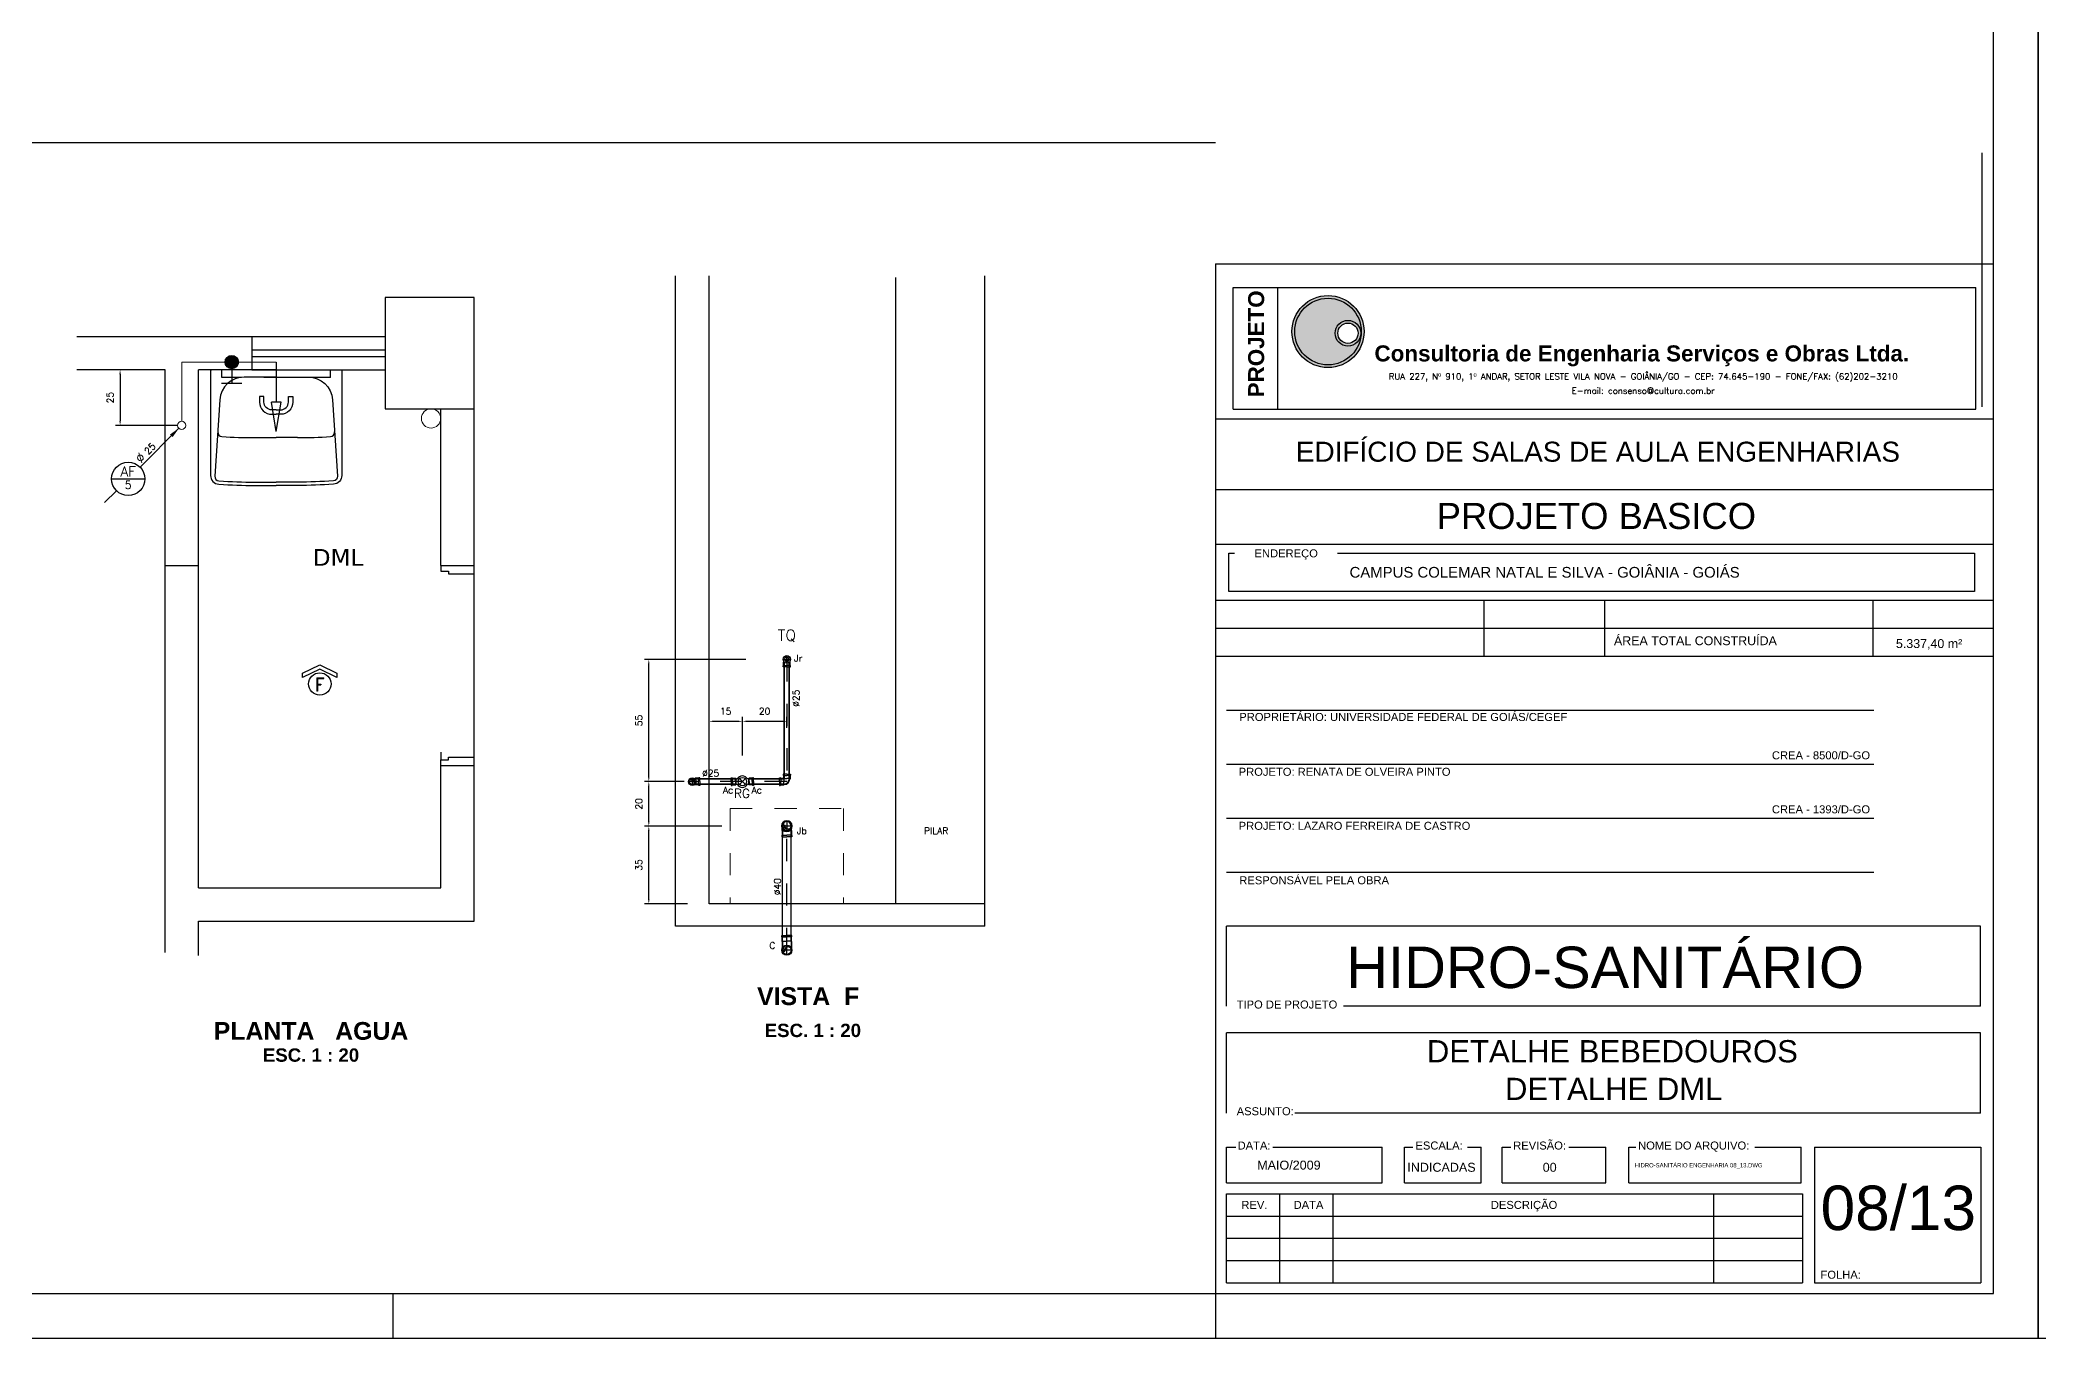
# Model space of a CAD drawing. Header units: millimetres. Extents: x -2485 to 3289, y -257 to 1952.
# Drawn here: x 24.25 to 33.24, y 15.34 to 21.18 of the extents above; entities that cross this region are included whole.
import ezdxf
from ezdxf.enums import TextEntityAlignment as Align

# ---------------------------------------------------------------- set-up
doc = ezdxf.new("R2010")
doc.units = ezdxf.units.MM
doc.header["$LTSCALE"] = 0.3
for name, pattern in [('CONTINUO', [0]), ('HID', [0.37, 0.07, -0.1, 0.03, -0.1, 0.07]), ('HIDDEN2', [0.1875, 0.125, -0.0625]), ('T-5CM', [0.1, 0.05, -0.05])]:
    doc.linetypes.add(name, pattern=pattern)
for name, color, linetype in [('AF', 4, 'Continuous'), ('AUX', 2, 'Continuous'), ('CAR_COLOR12', 20, 'Continuous'), ('CAR_TEXTO_01', 7, 'Continuous'), ('CAR_TEXTO_02', 2, 'Continuous'), ('CARIMBO', 4, 'Continuous'), ('detalhes esgoto', 1, 'HID'), ('PAREDE', 7, 'CONTINUO'), ('PILAR', 2, 'Continuous'), ('PROJEÇÃO', 11, 'HIDDEN2'), ('SAN', 11, 'Continuous'), ('TEX', 11, 'Continuous'), ('TEXTO', 3, 'Continuous'), ('TUB', 1, 'Continuous'), ('VISTAS', 1, 'Continuous')]:
    doc.layers.add(name, color=color, linetype=linetype)
doc.layers.add('PROJETO ÁGUA', color=140, linetype='Continuous', lineweight=15)
doc.layers.add('prumada', color=9, linetype='Continuous', lineweight=15)
doc.styles.add('ARIAL', font='ARIAL.TTF', dxfattribs={"height": 0.12})
doc.styles.add('CAIXA', font='swiss.ttf')
doc.styles.add('ROMAND', font='romand')
doc.styles.add('ROMANS', font='romans.shx', dxfattribs={"height": 0.03})
doc.styles.add('SANSSERIFBOLD', font='sasb____.pfb')
doc.dimstyles.new('20', dxfattribs={"dimtxt": 0.03, "dimasz": 0.02, "dimexe": 0.02, "dimexo": 0.02, "dimgap": 0.03, "dimtad": 1, "dimdec": 3, "dimlfac": 100, "dimdsep": 46, "dimtxsty": 'ROMANS', "dimcen": 0.02, "dimclrd": 11, "dimclre": 11, "dimclrt": 3, "dimadec": 0, "dimazin": 0, "dimtfac": 3.333333, "dimtdec": 3, "dimtix": 1, "dimtmove": 2, "dimatfit": 3, "dimfxl": 0, "dimtolj": 1, "dimarcsym": 0})

# ---------------------------------------------------------------- blocks, each defined once
blk = doc.blocks.new('j90e40cb-t')
at = {"layer": 'TUB', "color": 1, "linetype": 'Continuous'}
for p, q in [((-0.0227, 0), (0.0227, 0)), ((0, -0.0227), (0, 0.0227))]:
    blk.add_line(p, q, dxfattribs=at)
at = {"layer": 'TUB', "color": 7}
for p, q in [((-0.0057, 0.0111), (0.003, 0.0198)), ((0.0011, 0.0074), (0.0107, 0.0169)), ((0.0088, 0.0044), (0.0162, 0.0118)), ((0.0133, -0.0017), (0.0195, 0.0045)), ((0.0133, -0.0123), (0.0188, -0.0068))]:
    blk.add_line(p, q, dxfattribs=at)
at = {"layer": 'TUB', "color": 4}
for p, q in [((0.02, 0.0206), (0.0127, 0.0206)), ((0.02, 0.0194), (0.0145, 0.0194)), ((0.02, 0.0206), (0.0208, 0.0212)), ((0.022, 0.0194), (0.02, 0.0194)), ((0.0208, 0.0212), (0.041, 0.0212)), ((0.022, 0.02), (0.022, 0.0194)), ((0.022, 0.02), (0.048, 0.02)), ((0.041, 0.0212), (0.0418, 0.0224)), ((0.0418, 0.0224), (0.048, 0.0224)), ((0.02, -0.0206), (0.0127, -0.0206)), ((0.02, -0.0194), (0.0145, -0.0194)), ((0.022, -0.0194), (0.02, -0.0194)), ((0.02, -0.0206), (0.0208, -0.0212)), ((0.0208, -0.0212), (0.041, -0.0212)), ((0.022, -0.02), (0.022, -0.0194)), ((0.022, -0.02), (0.048, -0.02)), ((0.041, -0.0212), (0.0418, -0.0224)), ((0.0418, -0.0224), (0.048, -0.0224))]:
    blk.add_line(p, q, dxfattribs=at)
at = {"layer": 'TUB', "color": 3}
for p, q in [((0.022, 0.0194), (0.022, 0.0101)), ((0.041, 0.02), (0.041, 0)), ((0.041, -0.02), (0.041, 0)), ((0.048, 0.0224), (0.048, 0)), ((0.048, -0.0224), (0.048, 0)), ((0.022, -0.0194), (0.022, -0.0101))]:
    blk.add_line(p, q, dxfattribs=at)
at = {"layer": 'TUB', "color": 4}
for radius in [0.0242, 0.0227, 0.02]:
    blk.add_circle((0, 0), radius, dxfattribs=at)
for centre, radius, start, end in [((0, 0.0137), 0.0063, 90, 270), ((0, -0.0069), 0.0143, 311.81503, 90.10957)]:
    blk.add_arc(centre, radius, start, end, dxfattribs=at)
blk = doc.blocks.new('jr25-20')
at = {"layer": 'AF', "color": 1}
for p, q in [((0.017, 0), (-0.017, 0)), ((0, -0.017), (0, 0.017))]:
    blk.add_line(p, q, dxfattribs=at)
at = {"layer": 'AF', "color": 7}
for p, q in [((-0.0028, 0.0057), (0, 0.0085)), ((0, 0.0085), (0.0014, 0.0099)), ((0.0006, 0.0039), (0.0051, 0.0085)), ((0.0042, 0.0025), (0.0078, 0.0061)), ((0.0064, -0.0004), (0.0072, 0.0004)), ((0.0072, 0.0004), (0.0094, 0.0026)), ((0.0066, -0.0053), (0.0098, -0.0021))]:
    blk.add_line(p, q, dxfattribs=at)
at = {"layer": 'AF', "color": 3}
for p, q in [((0.0114, 0.0133), (0.0132, 0.015)), ((0.0142, 0.0108), (0.0131, 0.0108)), ((0.0277, 0.015), (0.0132, 0.015)), ((0.0142, 0.0125), (0.0142, 0.0108)), ((0.0142, 0.0125), (0.0332, 0.0125)), ((0.0277, 0.015), (0.0297, 0.017)), ((0.0277, 0.0125), (0.0277, 0)), ((0.0277, -0.0125), (0.0277, 0)), ((0.0332, 0.017), (0.0297, 0.017)), ((0.0332, 0.0125), (0.0332, 0.017)), ((0.0332, 0), (0.0332, 0.0125)), ((0.0332, 0), (0.0332, -0.0125)), ((0.0114, -0.0133), (0.0106, -0.0133)), ((0.0114, -0.0133), (0.0132, -0.015)), ((0.0142, -0.0108), (0.0131, -0.0108)), ((0.0277, -0.015), (0.0132, -0.015)), ((0.0142, -0.0125), (0.0142, -0.0108)), ((0.0142, -0.0125), (0.0332, -0.0125)), ((0.0277, -0.015), (0.0297, -0.017)), ((0.0332, -0.017), (0.0297, -0.017)), ((0.0332, -0.0125), (0.0332, -0.017))]:
    blk.add_line(p, q, dxfattribs=at)
for radius in [0.017, 0.01]:
    blk.add_circle((0, 0), radius, dxfattribs=at)
at = {"layer": 'AF', "color": 7}
for centre, radius, start, end in [((0, 0.007), 0.00302, 90, 270), ((-0.0001, -0.0031), 0.00709, 294.0244, 88.86229)]:
    blk.add_arc(centre, radius, start, end, dxfattribs=at)
blk = doc.blocks.new('25')
at = {"layer": 'TEX', "color": 9, "style": 'ROMANS'}
blk.add_text('%%c25', height=0.03, dxfattribs=at).set_placement((0, 0))
blk = doc.blocks.new('*D173')
at = {"layer": 'TEX', "color": 11, "lineweight": -2}
for p, q in [((27.3198, 17.6429), (26.9713, 17.6429)), ((26.9913, 17.3129), (26.9913, 17.6229)), ((27.166, 17.2929), (26.9713, 17.2929))]:
    blk.add_line(p, q, dxfattribs=at)
at = {"layer": 'TEX', "color": 11}
for points in [[(26.988, 17.6229), (26.9946, 17.6229), (26.9913, 17.6429)], [(26.988, 17.3129), (26.9946, 17.3129), (26.9913, 17.2929)]]:
    blk.add_solid(points, dxfattribs=at)
at = {"layer": 'TEX', "color": 3, "insert": (26.9463, 17.4679), "char_height": 0.03, "attachment_point": 5, "rotation": 90, "style": 'ROMANS'}
blk.add_mtext('\\A1;35', dxfattribs=at)
blk = doc.blocks.new('*D174')
at = {"layer": 'TEX', "color": 11, "lineweight": -2}
for p, q in [((27.1501, 17.8429), (26.9713, 17.8429)), ((26.9913, 17.6629), (26.9913, 17.8229)), ((27.3198, 17.6429), (26.9713, 17.6429))]:
    blk.add_line(p, q, dxfattribs=at)
at = {"layer": 'TEX', "color": 11}
for points in [[(26.988, 17.8229), (26.9946, 17.8229), (26.9913, 17.8429)], [(26.988, 17.6629), (26.9946, 17.6629), (26.9913, 17.6429)]]:
    blk.add_solid(points, dxfattribs=at)
at = {"layer": 'TEX', "color": 3, "insert": (26.9463, 17.7429), "char_height": 0.03, "attachment_point": 5, "rotation": 90, "style": 'ROMANS'}
blk.add_mtext('\\A1;20', dxfattribs=at)
blk = doc.blocks.new('*D175')
at = {"layer": 'TEX', "color": 11, "lineweight": -2}
for p, q in [((27.4272, 18.3929), (26.9713, 18.3929)), ((26.9913, 17.8629), (26.9913, 18.3729)), ((27.1501, 17.8429), (26.9713, 17.8429))]:
    blk.add_line(p, q, dxfattribs=at)
at = {"layer": 'TEX', "color": 11}
for points in [[(26.988, 18.3729), (26.9946, 18.3729), (26.9913, 18.3929)], [(26.988, 17.8629), (26.9946, 17.8629), (26.9913, 17.8429)]]:
    blk.add_solid(points, dxfattribs=at)
at = {"layer": 'TEX', "color": 3, "insert": (26.9463, 18.1179), "char_height": 0.03, "attachment_point": 5, "rotation": 90, "style": 'ROMANS'}
blk.add_mtext('\\A1;55', dxfattribs=at)
blk = doc.blocks.new('25AT')
at = {"layer": 'AF', "color": 1}
for p, q in [((0.017, 0), (-0.017, 0)), ((0, -0.017), (0, 0.017))]:
    blk.add_line(p, q, dxfattribs=at)
at = {"layer": 'AF', "color": 7}
for p, q in [((-0.0034, 0.0072), (0, 0.0106)), ((0, 0.0106), (0.0018, 0.0124)), ((0.0007, 0.0049), (0.0064, 0.0106)), ((0.0053, 0.0031), (0.0097, 0.0076)), ((0.008, -0.0005), (0.009, 0.0005)), ((0.009, 0.0005), (0.0117, 0.0032)), ((0.0083, -0.0066), (0.0122, -0.0026))]:
    blk.add_line(p, q, dxfattribs=at)
at = {"layer": 'AF', "color": 3}
for radius in [0.017, 0.0125]:
    blk.add_circle((0, 0), radius, dxfattribs=at)
at = {"layer": 'AF', "color": 7}
for centre, radius, start, end in [((0, 0.0087), 0.00378, 90, 270), ((-0.0002, -0.0039), 0.00887, 294.0244, 88.86229)]:
    blk.add_arc(centre, radius, start, end, dxfattribs=at)
blk = doc.blocks.new('J90A25T')
at = {"layer": 'AF', "color": 3}
for p, q in [((0.0114, 0.0133), (0.0106, 0.0133)), ((0.0114, 0.0133), (0.0132, 0.015)), ((0.0142, 0.0108), (0.0131, 0.0108)), ((0.0277, 0.015), (0.0132, 0.015)), ((0.0142, 0.0125), (0.0142, 0.0108)), ((0.0142, 0.0125), (0.0332, 0.0125)), ((0.0277, 0.015), (0.0297, 0.017)), ((0.0277, 0.0125), (0.0277, 0)), ((0.0277, -0.0125), (0.0277, 0)), ((0.0332, 0.017), (0.0297, 0.017)), ((0.0332, 0.0125), (0.0332, 0.017)), ((0.0332, 0), (0.0332, 0.0125)), ((0.0332, 0), (0.0332, -0.0125)), ((0.0114, -0.0133), (0.0106, -0.0133)), ((0.0114, -0.0133), (0.0132, -0.015)), ((0.0142, -0.0108), (0.0131, -0.0108)), ((0.0277, -0.015), (0.0132, -0.015)), ((0.0142, -0.0125), (0.0142, -0.0108)), ((0.0142, -0.0125), (0.0332, -0.0125)), ((0.0277, -0.015), (0.0297, -0.017)), ((0.0332, -0.017), (0.0297, -0.017)), ((0.0332, -0.0125), (0.0332, -0.017))]:
    blk.add_line(p, q, dxfattribs=at)
at = {"layer": 'AF'}
blk.add_blockref('25AT', (0, 0), dxfattribs=at)
blk = doc.blocks.new('j90a25')
at = {"layer": 'AF', "color": 3}
for p, q in [((0.0114, 0.0133), (0.0132, 0.015)), ((0.0142, 0.0108), (0.0125, 0.0108)), ((0.0277, 0.015), (0.0132, 0.015)), ((0.0142, 0.0125), (0.0332, 0.0125)), ((0.0142, 0.0125), (0.0142, 0.0108)), ((0.0142, 0.0108), (0.0142, 0)), ((0.0142, -0.0108), (0.0142, 0)), ((0.0277, 0.015), (0.0297, 0.017)), ((0.0277, 0.0125), (0.0277, 0)), ((0.0277, -0.0125), (0.0277, 0)), ((0.0332, 0.017), (0.0297, 0.017)), ((0.0332, 0.0125), (0.0332, 0.017)), ((0.0332, 0), (0.0332, 0.0125)), ((0.0332, 0), (0.0332, -0.0125)), ((-0.015, -0.0277), (-0.017, -0.0297)), ((-0.017, -0.0332), (-0.017, -0.0297)), ((-0.0125, -0.0332), (-0.017, -0.0332)), ((-0.0133, -0.0114), (-0.015, -0.0132)), ((-0.015, -0.0277), (-0.015, -0.0132)), ((-0.0125, -0.0142), (-0.0125, -0.0332)), ((-0.0125, -0.0142), (-0.0108, -0.0142)), ((-0.0125, -0.0277), (0, -0.0277)), ((0, -0.0332), (-0.0125, -0.0332)), ((-0.0108, -0.0142), (-0.0108, -0.0125)), ((-0.0108, -0.0142), (0, -0.0142)), ((0.0108, -0.0142), (0, -0.0142)), ((0.0125, -0.0277), (0, -0.0277)), ((0, -0.0332), (0.0125, -0.0332)), ((0.0142, -0.0108), (0.0108, -0.0108)), ((0.0108, -0.0142), (0.0108, -0.0108)), ((0.0125, -0.0142), (0.0108, -0.0142)), ((0.0125, -0.0142), (0.0125, -0.0332)), ((0.0125, -0.0332), (0.017, -0.0332)), ((0.0142, -0.0125), (0.0142, -0.0108)), ((0.0142, -0.0125), (0.0332, -0.0125)), ((0.0277, -0.015), (0.015, -0.015)), ((0.015, -0.0277), (0.015, -0.015)), ((0.015, -0.0277), (0.017, -0.0297)), ((0.017, -0.0332), (0.017, -0.0297)), ((0.0277, -0.015), (0.0297, -0.017)), ((0.0332, -0.017), (0.0297, -0.017)), ((0.0332, -0.0125), (0.0332, -0.017))]:
    blk.add_line(p, q, dxfattribs=at)
at = {"layer": 'AF', "color": 3, "const_width": 0.0005}
blk.add_lwpolyline([(0.0332, 0.017), (0.0332, 0.017), (0.0332, 0.017), (0.0332, 0.017)], dxfattribs=at)
blk.add_lwpolyline([(0.0332, 0.017), (0.0332, 0.017), (0.0332, 0.017), (0.0332, 0.017)], dxfattribs=at)
at = {"layer": 'AF', "color": 3}
for radius, start, end in [(0.0258, 92.33593, 177.66407), (0.0233, 90, 180)]:
    blk.add_arc((0.0125, -0.0125), radius, start, end, dxfattribs=at)
blk = doc.blocks.new('ADC25')
at = {"layer": 'AF', "color": 3}
for p, q in [((0.0011, 0.015), (0, 0.0139)), ((0, 0.0139), (0, 0)), ((0.0022, 0.0125), (0, 0.0104)), ((0, -0.0139), (0, 0)), ((0.0156, 0.015), (0.0011, 0.015)), ((0.0022, 0.0125), (0.0212, 0.0125)), ((0.0022, 0), (0.0022, 0.0125)), ((0.0156, 0.015), (0.0177, 0.017)), ((0.0156, 0), (0.0156, 0.0125)), ((0.0212, 0.017), (0.0177, 0.017)), ((0.0212, 0.0125), (0.0212, 0.017)), ((0.0212, 0), (0.0212, 0.0125)), ((0.0212, 0), (0.0212, -0.0125)), ((0.0022, -0.0125), (0, -0.0103)), ((0.0011, -0.015), (0, -0.0139)), ((0.0156, -0.015), (0.0011, -0.015)), ((0.0022, 0), (0.0022, -0.0125)), ((0.0022, -0.0125), (0.0212, -0.0125)), ((0.0156, 0), (0.0156, -0.0125)), ((0.0156, -0.015), (0.0177, -0.017)), ((0.0212, -0.017), (0.0177, -0.017)), ((0.0212, -0.0125), (0.0212, -0.017))]:
    blk.add_line(p, q, dxfattribs=at)
blk = doc.blocks.new('RG-25')
at = {"layer": 'AF', "color": 4}
for p, q in [((-0.0288, 0.0109), (-0.0277, 0.0109)), ((-0.0288, 0), (-0.0288, 0.0109)), ((-0.0288, 0), (-0.0288, -0.0109)), ((-0.0277, 0.0119), (-0.0277, 0.0109)), ((-0.0277, 0.0119), (-0.0231, 0.0119)), ((0.0136, -0.0136), (-0.0136, 0.0136)), ((-0.0136, -0.0136), (0.0136, 0.0136)), ((0.0277, 0.0119), (0.0231, 0.0119)), ((0.0277, 0.0119), (0.0277, 0.0109)), ((0.0289, 0.0109), (0.0277, 0.0109)), ((0.0289, 0), (0.0289, 0.0109)), ((0.0289, 0), (0.0289, -0.0109)), ((-0.0288, -0.0109), (-0.0277, -0.0109)), ((-0.0277, -0.0119), (-0.0277, -0.0109)), ((-0.0277, -0.0119), (-0.0231, -0.0119)), ((0.0277, -0.0119), (0.0231, -0.0119)), ((0.0289, -0.0109), (0.0277, -0.0109)), ((0.0277, -0.0119), (0.0277, -0.0109))]:
    blk.add_line(p, q, dxfattribs=at)
blk.add_circle((0, 0), 0.0192, dxfattribs=at)
for start, end in [(90, 152.77607), (27.22393, 90), (207.22393, 270), (270, 332.77607)]:
    blk.add_arc((0, 0), 0.026, start, end, dxfattribs=at)
blk = doc.blocks.new('tq-celite-22l')
at = {"layer": 'SAN'}
for p in [(0.305, 0.096), (0.305, -0.096)]:
    blk.add_line(p, (0.305, 0), dxfattribs=at)
for points in [[(0, 0), (0, 0.29, -0.414214), (0.005, 0.295), (0.4746, 0.295, -0.394624), (0.5146, 0.2577, -0.016837), (0.52, 0.096), (0.52, 0)], [(0.0323, 0), (0.0323, 0.1435, -0.394924), (0.135, 0.2532), (0.4786, 0.2761, -0.40821), (0.4995, 0.2574, -0.016916), (0.505, 0.096), (0.505, 0)], [(0, 0), (0, -0.29, 0.414214), (0.005, -0.295), (0.4746, -0.295, 0.394624), (0.5146, -0.2577, 0.016837), (0.52, -0.096), (0.52, 0)], [(0.0323, 0), (0.0323, -0.1435, 0.394924), (0.135, -0.2532), (0.4786, -0.2761, 0.40821), (0.4995, -0.2574, 0.016916), (0.505, -0.096), (0.505, 0)], [(0.18, 0), (0.18, 0.02, 0.414214), (0.145, 0.055), (0.12, 0.055), (0.12, 0.075), (0.145, 0.075, -0.414214), (0.2, 0.02), (0.2, 0)], [(0.18, 0), (0.18, -0.02, -0.414214), (0.145, -0.055), (0.12, -0.055), (0.12, -0.075), (0.145, -0.075, 0.414214), (0.2, -0.02), (0.2, 0)]]:
    blk.add_lwpolyline(points, format="xyb", dxfattribs=at)
for centre, radius, start, end in [((0.28, 0.2428), 0.02, 3.98513, 92.69969), ((-1.8743, 0.0962), 2.1793, 359.9963, 3.89532), ((-1.8743, -0.0962), 2.1793, 356.10468, 0.0037), ((0.28, -0.2428), 0.02, 267.30031, 356.01487)]:
    blk.add_arc(centre, radius, start, end, dxfattribs=at)
blk = doc.blocks.new('S')
at = {"layer": 'AF'}
blk.add_line((0, 0), (0.1798, 0), dxfattribs=at)
at = {"layer": 'AF', "color": 4}
for p, q in [((0.1798, 0.0218), (0.1798, -0.0218)), ((0.3117, 0), (0.1798, 0.0218)), ((0.3117, 0), (0.1798, -0.0218))]:
    blk.add_line(p, q, dxfattribs=at)
blk = doc.blocks.new('RG')
blk.add_hatch(color=3).paths.add_polyline_path([(-0.03, 0, 1), (0.03, 0, 1)])
at = {"layer": 'AF'}
for p, q in [((0.03, 0), (0.0952, 0)), ((0.0952, -0.0455), (0.0952, 0.0455))]:
    blk.add_line(p, q, dxfattribs=at)
blk.add_circle((0, 0), 0.03, dxfattribs=at)
blk = doc.blocks.new('n225')
at = {"layer": 'TEX', "color": 11}
blk.add_line((-0.0113, -0.0113), (-0.1875, -0.1875), dxfattribs=at)
blk.add_line((-0.0113, -0.0113), (-0.1875, -0.1875), dxfattribs=at)
at = {"layer": 'TEX', "color": 5, "linetype": 'Continuous'}
blk.add_line((-0.3155, -0.2405), (-0.1655, -0.2405), dxfattribs=at)
at = {"layer": 'TEX'}
blk.add_line((-0.2936, -0.2936), (-0.347, -0.347), dxfattribs=at)
at = {"layer": 'TEX', "color": 5, "linetype": 'Continuous'}
blk.add_circle((-0.2405, -0.2405), 0.075, dxfattribs=at)
blk.add_circle((-0.2405, -0.2405), 0.075, dxfattribs=at)
at = {"layer": 'TEX', "color": 11}
blk.add_solid([(-0.0408, -0.0526), (-0.0526, -0.0408), (-0.0113, -0.0113)], dxfattribs=at)
blk.add_solid([(-0.0408, -0.0526), (-0.0526, -0.0408), (-0.0113, -0.0113)], dxfattribs=at)
at = {"layer": 'TEX', "color": 5, "style": 'ROMANS'}
blk.add_text('%%c', height=0.04, rotation=45, dxfattribs=at).set_placement((-0.1839, -0.1722))
at = {"layer": 'TEX', "color": 5, "linetype": 'Continuous', "style": 'ROMANS'}
blk.add_attdef('N', (-0.1503, -0.1334), '', height=0.03, rotation=45, dxfattribs=at)
at = {"layer": 'TEX', "color": 9, "linetype": 'Continuous', "style": 'ROMANS'}
for tag, height, p in [('N', 0.036, (-0.2405, -0.2855)), ('L', 0.045, (-0.2405, -0.2293))]:
    blk.add_attdef(tag, text='', height=height, dxfattribs=at).set_placement(p, align=Align.CENTER)
blk = doc.blocks.new('ind2')
at = {"layer": 'TEX', "color": 5}
blk.add_lwpolyline([(-0.0006, 0.0672), (-0.0778, 0.0286), (-0.0778, 0.0479), (-0.0006, 0.0865), (0.0767, 0.0479), (0.0767, 0.0286)], close=True, dxfattribs=at)
blk.add_circle((0, 0), 0.0503, dxfattribs=at)
at = {"layer": 'TEX', "style": 'ROMAND'}
blk.add_attdef('LETRA', text='', height=0.06, dxfattribs=at).set_placement((0, -0.0328), align=Align.CENTER)
blk = doc.blocks.new('VI')
at = {"layer": 'TEX', "color": 9, "linetype": 'Continuous', "style": 'SANSSERIFBOLD'}
blk.add_text('VISTA', height=0.08, dxfattribs=at).set_placement((-0.0701, 0.0285), align=Align.CENTER)
at = {"layer": 'TEX', "color": 3, "linetype": 'Continuous', "style": 'SANSSERIFBOLD'}
blk.add_text('ESC. 1 : 20', height=0.06, dxfattribs=at).set_placement((0.0164, -0.1155), align=Align.CENTER)
at = {"layer": 'TEXTO', "color": 9, "style": 'SANSSERIFBOLD'}
blk.add_attdef('A', (0.1564, 0.0282), '', height=0.08, dxfattribs=at)
blk = doc.blocks.new('*D254')
at = {"layer": 'TUB', "color": 11, "lineweight": -2}
for p, q in [((27.2621, 18.12), (27.2621, 18.1343)), ((27.2821, 18.1143), (27.3921, 18.1143)), ((27.4121, 17.96), (27.4121, 18.1343))]:
    blk.add_line(p, q, dxfattribs=at)
at = {"layer": 'TUB', "color": 11}
for points in [[(27.2821, 18.1176), (27.2821, 18.111), (27.2621, 18.1143)], [(27.3921, 18.1176), (27.3921, 18.111), (27.4121, 18.1143)]]:
    blk.add_solid(points, dxfattribs=at)
at = {"layer": 'TUB', "color": 3, "insert": (27.3371, 18.1593), "char_height": 0.03, "attachment_point": 5, "style": 'ROMANS'}
blk.add_mtext('\\A1;15', dxfattribs=at)
blk = doc.blocks.new('*D255')
at = {"layer": 'TUB', "color": 11, "lineweight": -2}
for p, q in [((27.4121, 17.96), (27.4121, 18.1343)), ((27.4321, 18.1143), (27.5921, 18.1143)), ((27.6121, 18.0845), (27.6121, 18.1343))]:
    blk.add_line(p, q, dxfattribs=at)
at = {"layer": 'TUB', "color": 11}
for points in [[(27.4321, 18.1176), (27.4321, 18.111), (27.4121, 18.1143)], [(27.5921, 18.1176), (27.5921, 18.111), (27.6121, 18.1143)]]:
    blk.add_solid(points, dxfattribs=at)
at = {"layer": 'TUB', "color": 3, "insert": (27.5121, 18.1593), "char_height": 0.03, "attachment_point": 5, "style": 'ROMANS'}
blk.add_mtext('\\A1;20', dxfattribs=at)
blk = doc.blocks.new('*D258')
at = {"layer": 'TUB', "color": 11, "lineweight": -2}
for p, q in [((24.7953, 19.6955), (24.5932, 19.6955)), ((24.6132, 19.6755), (24.6132, 19.4655)), ((24.8703, 19.4455), (24.5932, 19.4455))]:
    blk.add_line(p, q, dxfattribs=at)
at = {"layer": 'TUB', "color": 11}
for points in [[(24.6099, 19.6755), (24.6166, 19.6755), (24.6132, 19.6955)], [(24.6099, 19.4655), (24.6166, 19.4655), (24.6132, 19.4455)]]:
    blk.add_solid(points, dxfattribs=at)
at = {"layer": 'TUB', "color": 3, "insert": (24.5682, 19.5705), "char_height": 0.03, "attachment_point": 5, "rotation": 90, "style": 'ROMANS'}
blk.add_mtext('\\A1;25', dxfattribs=at)

msp = doc.modelspace()

# ---------------------------------------------------------------- hatches: boundary and pattern name
at = {"layer": 'CAR_COLOR12'}
h = msp.add_hatch(color=256, dxfattribs=at)
h.paths.add_polyline_path([(29.896446, 19.867807, 1), (30.196129, 19.867807, 1)])
h.paths.add_polyline_path([(30.193975, 19.860315, 1), (30.078124, 19.860315, 1)], flags=16)
h = msp.add_hatch(color=256, dxfattribs=at)
h.paths.add_polyline_path([(29.896446, 19.867807, 1), (30.196129, 19.867807, 1)])
h.paths.add_polyline_path([(30.193975, 19.860315, 1), (30.078124, 19.860315, 1)], flags=16)
at = {"layer": 'CAR_TEXTO_01'}
h = msp.add_hatch(color=256, dxfattribs=at)
h.paths.add_polyline_path([(30.208408, 19.867807, 1.00000074), (29.884167, 19.867807, 1.00000074)])
h.paths.add_polyline_path([(30.196129, 19.867807, 1), (29.896446, 19.867807, 1)], flags=16)
h = msp.add_hatch(color=256, dxfattribs=at)
h.paths.add_polyline_path([(30.208408, 19.867807, 1.00000074), (29.884167, 19.867807, 1.00000074)])
h.paths.add_polyline_path([(30.196129, 19.867807, 1), (29.896446, 19.867807, 1)], flags=16)
h = msp.add_hatch(color=256, dxfattribs=at)
h.paths.add_polyline_path([(30.193975, 19.860315, 1), (30.078124, 19.860315, 1)])
h.paths.add_polyline_path([(30.181696, 19.860315, -1), (30.090403, 19.860315, -1)], flags=16)
h = msp.add_hatch(color=256, dxfattribs=at)
h.paths.add_polyline_path([(30.193975, 19.860315, 1), (30.078124, 19.860315, 1)])
h.paths.add_polyline_path([(30.181696, 19.860315, -1), (30.090403, 19.860315, -1)], flags=16)

# ---------------------------------------------------------------- linework, layer by layer
at = {"color": 4, "linetype": 'Continuous'}
for p, q in [((33.24, 15.339655), (33.24, 27.019655)), ((33.24, 27.019655), (33.24, 15.339655)), ((16.62, 15.339655), (33.24, 15.339655)), ((33.24, 15.339655), (49.86, 15.339655))]:
    msp.add_line(p, q, dxfattribs=at)
at = {"color": 12, "linetype": 'Continuous'}
for p, q in [((33.04, 15.539655), (33.04, 26.819655)), ((17.12, 15.539655), (33.04, 15.539655))]:
    msp.add_line(p, q, dxfattribs=at)
at = {"color": 5, "linetype": 'Continuous'}
for p, q in [((25.84, 15.539655), (25.84, 15.339655)), ((29.54, 15.539655), (29.54, 15.339655))]:
    msp.add_line(p, q, dxfattribs=at)
at = {"layer": 'AF', "color": 3}
for p, q in [((27.599608, 17.857125), (27.599608, 18.378725)), ((27.601308, 17.857125), (27.601308, 18.378725)), ((27.622908, 17.857125), (27.622908, 18.378725)), ((27.624608, 17.857125), (27.624608, 18.378725)), ((27.381108, 17.855425), (27.201308, 17.855425)), ((27.381108, 17.853725), (27.201308, 17.853725)), ((27.381108, 17.832125), (27.201308, 17.832125)), ((27.381108, 17.830425), (27.201308, 17.830425)), ((27.597908, 17.855425), (27.443108, 17.855425)), ((27.597908, 17.853725), (27.443108, 17.853725)), ((27.597908, 17.832125), (27.443108, 17.832125)), ((27.597908, 17.830425), (27.443108, 17.830425))]:
    msp.add_line(p, q, dxfattribs=at)
at = {"layer": 'AUX', "color": 7}
msp.add_line((32.987293, 20.671409), (32.987293, 19.5296), dxfattribs=at)
at = {"layer": 'AUX', "color": 12, "linetype": 'Continuous'}
msp.add_line((29.53998, 15.539655), (33.04, 15.539655), dxfattribs=at)
at = {"layer": 'CAR_TEXTO_01'}
for p, q in [((29.53998, 20.172321), (29.53998, 15.539655)), ((29.53998, 20.172321), (33.03998, 20.172321)), ((29.61998, 19.518006), (29.61998, 20.065242)), ((29.61998, 19.518006), (29.61998, 20.065242)), ((29.61998, 20.065242), (32.95998, 20.065242)), ((29.61998, 20.065242), (32.95998, 20.065242)), ((29.81998, 19.518006), (29.81998, 20.065242)), ((29.81998, 19.518006), (29.81998, 20.065242)), ((32.95998, 19.518006), (32.95998, 20.065242)), ((32.95998, 19.518006), (32.95998, 20.065242)), ((29.61998, 19.518006), (32.95998, 19.518006)), ((29.61998, 19.518006), (32.95998, 19.518006)), ((29.53998, 19.47493), (33.03998, 19.47493)), ((29.53998, 19.156655), (33.03998, 19.156655)), ((29.53998, 18.910618), (33.03998, 18.910618)), ((29.53998, 18.65901), (33.03998, 18.65901)), ((30.747369, 18.65901), (30.747369, 18.40769)), ((31.28998, 18.65901), (31.28998, 18.40769)), ((32.497369, 18.65901), (32.497369, 18.40769)), ((29.53998, 18.53335), (33.03998, 18.53335)), ((29.53998, 18.40769), (33.03998, 18.40769)), ((29.58998, 18.164602), (32.50189, 18.164602)), ((29.589985, 17.921513), (32.501895, 17.921513)), ((29.58998, 17.678424), (32.50189, 17.678424)), ((29.58998, 17.435336), (32.50189, 17.435336)), ((29.58998, 16.832247), (29.58998, 17.192247)), ((32.981263, 17.192247), (29.58998, 17.192247)), ((32.981263, 16.832247), (32.981263, 17.192247)), ((32.981263, 16.832247), (30.115332, 16.832247)), ((29.58998, 16.352073), (29.58998, 16.712073)), ((32.981263, 16.712073), (29.58998, 16.712073)), ((32.981263, 16.352073), (32.981263, 16.712073)), ((32.981263, 16.352073), (29.896769, 16.352073)), ((29.58998, 16.038651), (29.58998, 16.198651)), ((29.58998, 16.198651), (29.631282, 16.198651)), ((29.797803, 16.198651), (30.28998, 16.198651)), ((30.28998, 16.038651), (30.28998, 16.198651)), ((30.38998, 16.198651), (30.428185, 16.198651)), ((30.38998, 16.038651), (30.38998, 16.198651)), ((30.67407, 16.198651), (30.735364, 16.198651)), ((30.735364, 16.038651), (30.735364, 16.198651)), ((30.829545, 16.198651), (30.868527, 16.198651)), ((30.829545, 16.038651), (30.829545, 16.198651)), ((31.128989, 16.198651), (31.296382, 16.198651)), ((31.296382, 16.038651), (31.296382, 16.198651)), ((31.399785, 16.198651), (31.430665, 16.198651)), ((31.399785, 16.038651), (31.399785, 16.198651)), ((31.966346, 16.198651), (32.174688, 16.198651)), ((32.174688, 16.038651), (32.174688, 16.198651)), ((32.233886, 16.198651), (32.98336, 16.198651)), ((32.233886, 16.198651), (32.233886, 15.588651)), ((32.98336, 16.198651), (32.98336, 15.588651)), ((29.58998, 16.038651), (30.28998, 16.038651)), ((30.38998, 16.038651), (30.735364, 16.038651)), ((30.829545, 16.038651), (31.296382, 16.038651)), ((31.399785, 16.038651), (32.174688, 16.038651)), ((29.58998, 15.988651), (32.180507, 15.988651)), ((29.58998, 15.588651), (29.58998, 15.988651)), ((29.82998, 15.588651), (29.82998, 15.988651)), ((30.06998, 15.588651), (30.06998, 15.988651)), ((31.780507, 15.988651), (31.780507, 15.588651)), ((32.180507, 15.988651), (32.180507, 15.588651)), ((29.58998, 15.888651), (32.180507, 15.888651)), ((29.58998, 15.788651), (32.180507, 15.788651)), ((29.58998, 15.688651), (32.180507, 15.688651)), ((29.58998, 15.588651), (32.180507, 15.588651)), ((32.233886, 15.588651), (32.98336, 15.588651))]:
    msp.add_line(p, q, dxfattribs=at)
msp.add_lwpolyline([(30.088703, 18.871156), (32.954669, 18.871156), (32.954669, 18.698472), (29.60094, 18.698472), (29.60094, 18.871156), (29.625481, 18.871156)], dxfattribs=at)
for centre, radius in [((30.046287, 19.867807), 0.16212), ((30.046287, 19.867807), 0.16212), ((30.046287, 19.867807), 0.149841), ((30.046287, 19.867807), 0.149841), ((30.136049, 19.860315), 0.057925), ((30.136049, 19.860315), 0.057925), ((30.136049, 19.860315), 0.057925), ((30.136049, 19.860315), 0.057925), ((30.136049, 19.860315), 0.045646), ((30.136049, 19.860315), 0.045646)]:
    msp.add_circle(centre, radius, dxfattribs=at)
at = {"layer": 'PAREDE'}
for p, q in [((27.112108, 17.192925), (27.112108, 20.119017)), ((27.262108, 17.292925), (27.262108, 20.119017)), ((24.418948, 19.845489), (25.20529, 19.845489)), ((25.20529, 19.845489), (25.80529, 19.845489)), ((25.20529, 19.845489), (25.80529, 19.845489)), ((25.20529, 19.845489), (25.20529, 19.695489)), ((25.20529, 19.785489), (25.80529, 19.785489)), ((24.81529, 19.695489), (24.418948, 19.695489)), ((24.81529, 17.073592), (24.81529, 19.695489)), ((25.20529, 19.695489), (24.96529, 19.695489)), ((24.96529, 17.365489), (24.96529, 19.695489)), ((25.20529, 19.755489), (25.80529, 19.755489)), ((25.20529, 19.695489), (25.80529, 19.695489)), ((24.81529, 18.815489), (24.81529, 19.520489)), ((24.96529, 18.815489), (24.96529, 19.520489)), ((26.05529, 18.815489), (26.05529, 19.520489)), ((26.20529, 18.815489), (26.20529, 19.520489)), ((24.81529, 18.815489), (24.96529, 18.815489)), ((26.05529, 18.815489), (26.05529, 18.790489)), ((26.05529, 18.815489), (26.20529, 18.815489)), ((26.05529, 18.790489), (26.09029, 18.790489)), ((26.09029, 18.790489), (26.09029, 18.777989)), ((26.20529, 18.777989), (26.20529, 18.815489)), ((26.09029, 18.777989), (26.20529, 18.777989)), ((26.20529, 17.952989), (26.20529, 18.777989)), ((26.05529, 17.975489), (26.05529, 17.940489)), ((26.05529, 17.915489), (26.05529, 17.940489)), ((26.05529, 17.940489), (26.09029, 17.940489)), ((26.05529, 17.365489), (26.05529, 17.915489)), ((26.05529, 17.915489), (26.20529, 17.915489)), ((26.09029, 17.940489), (26.09029, 17.952989)), ((26.09029, 17.952989), (26.20529, 17.952989)), ((26.20529, 17.915489), (26.20529, 17.952989)), ((26.20529, 17.215489), (26.20529, 17.915489)), ((24.96529, 17.365489), (26.05529, 17.365489)), ((28.502108, 17.292925), (27.262108, 17.292925)), ((24.96529, 17.060091), (24.96529, 17.215489)), ((24.96529, 17.215489), (26.20529, 17.215489)), ((28.502108, 17.192925), (27.112108, 17.192925))]:
    msp.add_line(p, q, dxfattribs=at)
at = {"layer": 'PILAR'}
for p, q in [((28.102108, 17.292925), (28.102108, 20.110806)), ((28.502108, 17.192925), (28.502108, 20.119017))]:
    msp.add_line(p, q, dxfattribs=at)
msp.add_lwpolyline([(25.80529, 19.520489), (26.20529, 19.520489), (26.20529, 20.020489), (25.80529, 20.020489)], close=True, dxfattribs=at)
at = {"layer": 'PROJETO ÁGUA'}
for p in [(25.31529, 19.730489), (24.89029, 19.463876)]:
    msp.add_line(p, (24.89029, 19.730489), dxfattribs=at)
at = {"layer": 'PROJEÇÃO', "lineweight": 5}
for p, q in [((27.356887, 17.721445), (27.867328, 17.721445)), ((27.356887, 17.721445), (27.356887, 17.292925)), ((27.867328, 17.721445), (27.867328, 17.292925))]:
    msp.add_line(p, q, dxfattribs=at)
at = {"layer": 'prumada'}
for centre, radius in [((26.01184, 19.477039), 0.04345), ((24.89029, 19.445489), 0.018387)]:
    msp.add_circle(centre, radius, dxfattribs=at)
at = {"layer": 'SAN', "linetype": 'T-5CM'}
for p, q in [((25.071115, 19.660489), (25.071115, 19.695489)), ((25.559466, 19.660489), (25.559466, 19.695489)), ((25.559466, 19.660489), (25.071115, 19.660489))]:
    msp.add_line(p, q, dxfattribs=at)
at = {"layer": 'TEX'}
msp.add_line((29.53998, 20.717358), (17.12, 20.717358), dxfattribs=at)
at = {"layer": 'TEX', "color": 5, "linetype": 'Continuous'}
msp.add_line((29.54, 15.539655), (29.54, 15.339655), dxfattribs=at)
at = {"layer": 'TUB', "color": 1, "linetype": 'HID'}
for p, q in [((27.612108, 18.392925), (27.612108, 17.842925)), ((27.612108, 17.842925), (27.187108, 17.842925)), ((27.612108, 17.084963), (27.612108, 17.642925))]:
    msp.add_line(p, q, dxfattribs=at)
at = {"layer": 'TUB', "color": 4}
for p, q in [((27.592108, 17.124963), (27.592108, 17.618699)), ((27.593308, 17.124963), (27.593308, 17.618699)), ((27.630908, 17.124963), (27.630908, 17.618699)), ((27.632108, 17.124963), (27.632108, 17.618699)), ((27.589708, 17.144767), (27.589708, 17.150963)), ((27.590908, 17.143963), (27.589708, 17.144767)), ((27.590908, 17.123763), (27.590908, 17.143963)), ((27.591508, 17.122963), (27.590908, 17.123763)), ((27.591508, 17.122963), (27.591508, 17.094499)), ((27.592108, 17.124963), (27.592108, 17.150963)), ((27.592108, 17.124963), (27.592708, 17.124963)), ((27.592708, 17.124963), (27.592708, 17.122963)), ((27.592708, 17.122963), (27.592708, 17.09675)), ((27.632108, 17.124963), (27.631508, 17.124963)), ((27.631508, 17.124963), (27.631508, 17.122963)), ((27.631508, 17.122963), (27.631508, 17.09675)), ((27.632108, 17.124963), (27.632108, 17.150963)), ((27.632708, 17.122963), (27.633308, 17.123763)), ((27.632708, 17.122963), (27.632708, 17.094499)), ((27.633308, 17.143963), (27.634508, 17.144767)), ((27.633308, 17.123763), (27.633308, 17.143963)), ((27.634508, 17.144767), (27.634508, 17.150963))]:
    msp.add_line(p, q, dxfattribs=at)
at = {"layer": 'TUB', "color": 1, "linetype": 'Continuous'}
for p, q in [((27.634808, 17.084963), (27.589408, 17.084963)), ((27.612108, 17.062263), (27.612108, 17.107663))]:
    msp.add_line(p, q, dxfattribs=at)
at = {"layer": 'TUB', "color": 3}
for p, q in [((27.589708, 17.150963), (27.612108, 17.150963)), ((27.592108, 17.143963), (27.612108, 17.143963)), ((27.592708, 17.124963), (27.612108, 17.124963)), ((27.634508, 17.150963), (27.612108, 17.150963)), ((27.632108, 17.143963), (27.612108, 17.143963)), ((27.631508, 17.124963), (27.612108, 17.124963))]:
    msp.add_line(p, q, dxfattribs=at)
at = {"layer": 'TUB', "color": 7}
for p, q in [((27.601015, 17.079233), (27.592328, 17.08792)), ((27.604745, 17.086109), (27.595203, 17.095651)), ((27.607703, 17.093758), (27.600332, 17.101129)), ((27.613765, 17.098302), (27.607616, 17.104452)), ((27.624453, 17.098221), (27.6189, 17.103775))]:
    msp.add_line(p, q, dxfattribs=at)
at = {"layer": 'TUB', "color": 4}
for radius in [0.0227, 0.02]:
    msp.add_circle((27.612108, 17.084963), radius, dxfattribs=at)
for centre, radius, start, end in [((27.598405, 17.084963), 0.006297, 180, 0), ((27.619008, 17.08499), 0.014307, 41.8150267, 180.1095737)]:
    msp.add_arc(centre, radius, start, end, dxfattribs=at)

# ---------------------------------------------------------------- block references
msp.add_blockref('RG-25', (27.412108, 17.842925))
at = {"xscale": -1, "rotation": 90}
msp.add_blockref('j90e40cb-t', (27.612108, 17.642925), dxfattribs=at)
at = {"layer": 'AF', "rotation": 180}
msp.add_blockref('ADC25', (27.383258, 17.842925), dxfattribs=at)
at = {"layer": 'AF'}
msp.add_blockref('ADC25', (27.440958, 17.842925), dxfattribs=at)
at = {"layer": 'detalhes esgoto', "rotation": 270}
msp.add_blockref('jr25-20', (27.612108, 18.392925), dxfattribs=at)
at = {"layer": 'PROJETO ÁGUA', "rotation": 270}
for name, p in [('RG', (25.11529, 19.730489)), ('S', (25.31529, 19.730489))]:
    msp.add_blockref(name, p, dxfattribs=at)
at = {"layer": 'prumada'}
ref = msp.add_blockref('n225', (24.89029, 19.445489), dxfattribs=at)
ref.add_attrib('L', 'AF', dxfattribs={"layer": 'TEX', "color": 9, "linetype": 'Continuous', "height": 0.045, "style": 'ROMANS'}).set_placement((24.649742, 19.216234), align=Align.CENTER)
ref.add_attrib('N', '5', dxfattribs={"layer": 'TEX', "color": 9, "linetype": 'Continuous', "height": 0.036, "style": 'ROMANS'}).set_placement((24.649742, 19.159998), align=Align.CENTER)
ref.add_attrib('N', '25', (24.739961, 19.31207), dxfattribs={"layer": 'TEX', "color": 5, "linetype": 'Continuous', "height": 0.03, "rotation": 45, "style": 'ROMANS'})
at = {"layer": 'SAN', "linetype": 'CONTINUO', "rotation": 270}
msp.add_blockref('tq-celite-22l', (25.31529, 19.695489), dxfattribs=at)
at = {"layer": 'TEXTO'}
for name, p, values in [('ind2', (25.511594, 18.282295), {'LETRA': 'F'}), ('VI', (27.712894, 16.809214), {'A': 'F'})]:
    msp.add_blockref(name, p, dxfattribs=at).add_auto_attribs(values)
msp.add_blockref('25', (27.230871, 17.865479), dxfattribs=at)
at = {"layer": 'TUB', "color": 3, "rotation": 90}
msp.add_blockref('25', (27.668605, 18.179605), dxfattribs=at)
at = {"layer": 'VISTAS'}
msp.add_blockref('J90A25T', (27.187108, 17.842925), dxfattribs=at)
at = {"layer": 'VISTAS', "rotation": 180}
msp.add_blockref('j90a25', (27.612108, 17.842925), dxfattribs=at)

# ---------------------------------------------------------------- texts
at = {"layer": 'CAR_TEXTO_01', "style": 'ROMANS'}
for s, p in [('RUA 227, Nº 910, 1º ANDAR, SETOR LESTE VILA NOVA - GOIÂNIA/GO - CEP: 74.645-190 - FONE/FAX: (62)202-3210', (31.463965, 19.651764)), ('E-mail: consenso@cultura.com.br', (31.463965, 19.587458))]:
    msp.add_text(s, height=0.028, dxfattribs=at).set_placement(p, align=Align.CENTER)
at = {"layer": 'CAR_TEXTO_01', "style": 'ARIAL'}
for s, height, p in [('ENDEREÇO', 0.036, (29.715758, 18.851942)), ('ÁREA TOTAL CONSTRUÍDA', 0.04, (31.332481, 18.456843)), ('5.337,40 m²', 0.04, (32.600897, 18.443937)), ('PROPRIETÁRIO: UNIVERSIDADE FEDERAL DE GOIÁS/CEGEF', 0.036, (29.647255, 18.115883)), (' CREA - 8500/D-GO', 0.036, (32.029053, 17.943327)), ('PROJETO: RENATA DE OLVEIRA PINTO', 0.036, (29.644555, 17.869206)), (' CREA - 1393/D-GO', 0.036, (32.029053, 17.700238)), ('PROJETO: LAZARO FERREIRA DE CASTRO', 0.036, (29.644555, 17.626117)), ('RESPONSÁVEL PELA OBRA', 0.036, (29.647255, 17.381066)), ('TIPO DE PROJETO', 0.036, (29.635466, 16.822219)), ('ASSUNTO:', 0.036, (29.635466, 16.342045)), ('DATA:', 0.036, (29.639619, 16.187798)), ('ESCALA:', 0.036, (30.439619, 16.187798)), ('REVISÃO:', 0.036, (30.879184, 16.187798)), ('NOME DO ARQUIVO:', 0.036, (31.441134, 16.187798)), ('MAIO/2009', 0.0404082, (29.727609, 16.097416)), ('INDICADAS', 0.0404082, (30.40305, 16.087706)), ('00', 0.0404082, (31.012039, 16.087706)), ('HIDRO-SANITÁRIO ENGENHARIA 08_13.DWG', 0.01905795, (31.425564, 16.107556)), ('REV.', 0.036, (29.656511, 15.92061)), ('DATA', 0.036, (29.891612, 15.92061)), ('DESCRIÇÃO', 0.036, (30.778629, 15.92061)), ('FOLHA:', 0.036, (32.261546, 15.606562))]:
    msp.add_text(s, height=height, dxfattribs=at).set_placement(p)
at = {"layer": 'CAR_TEXTO_02', "style": 'SANSSERIFBOLD'}
msp.add_text('PROJETO', height=0.0720635, rotation=90, dxfattribs=at).set_placement((29.759091, 19.812498), align=Align.CENTER)
at = {"layer": 'CAR_TEXTO_02'}
for s, height, style, p in [('Consultoria de Engenharia Serviços e Obras Ltda.', 0.07222734, 'SANSSERIFBOLD', (31.457884, 19.733384)), ('EDIFÍCIO DE SALAS DE AULA ENGENHARIAS', 0.09, 'CAIXA', (31.260355, 19.282238)), ('PROJETO BASICO', 0.11712236, 'CAIXA', (31.253404, 18.97962)), ('HIDRO-SANITÁRIO', 0.18639425, 'CAIXA', (31.292792, 16.914216)), ('DETALHE BEBEDOUROS ', 0.1, 'CAIXA', (31.344793, 16.579993)), ('DETALHE DML', 0.1, 'CAIXA', (31.3313, 16.410602))]:
    msp.add_text(s, height=height, dxfattribs=dict(at, style=style)).set_placement(p, align=Align.CENTER)
at = {"layer": 'CAR_TEXTO_02', "style": 'CAIXA'}
msp.add_text('08/13', height=0.2, dxfattribs=at).set_placement((32.262049, 15.825413))
at = {"layer": 'CARIMBO', "style": 'ARIAL'}
msp.add_text('CAMPUS COLEMAR NATAL E SILVA - GOIÂNIA - GOIÁS', height=0.048, dxfattribs=at).set_placement((30.143238, 18.760829))
at = {"layer": 'TEX', "color": 9}
for s, height, style, p in [('TQ', 0.05, 'ROMAND', (27.571548, 18.476265)), ('Jr', 0.03, 'ROMANS', (27.644483, 18.382912)), ('Ac', 0.03, 'ROMANS', (27.324713, 17.789962)), ('RG', 0.04, 'ROMAND', (27.374078, 17.769772)), ('Ac', 0.03, 'ROMANS', (27.453789, 17.789962)), ('Jb', 0.03, 'ROMANS', (27.657095, 17.606759)), ('PILAR', 0.03, 'ROMANS', (28.228947, 17.606759)), ('C', 0.03, 'ROMANS', (27.533335, 17.090216))]:
    msp.add_text(s, height=height, dxfattribs=dict(at, style=style)).set_placement(p)
at = {"layer": 'TEX', "color": 9, "style": 'ROMANS'}
msp.add_text('%%c40', height=0.03, rotation=90, dxfattribs=at).set_placement((27.584508, 17.331452))
at = {"layer": 'TEX', "color": 9, "linetype": 'Continuous', "style": 'SANSSERIFBOLD'}
msp.add_text('PLANTA   AGUA', height=0.08, dxfattribs=at).set_placement((25.471872, 16.681513), align=Align.CENTER)
at = {"layer": 'TEX', "color": 3, "linetype": 'Continuous', "style": 'SANSSERIFBOLD'}
msp.add_text('ESC. 1 : 20', height=0.06, dxfattribs=at).set_placement((25.471872, 16.582752), align=Align.CENTER)
at = {"layer": 'TEXTO', "insert": (25.593637, 18.851654), "char_height": 0.075, "width": 1.76070673, "attachment_point": 5, "style": 'ROMANS'}
msp.add_mtext('{\\fVerdana|b0|i0|c0|p34;\\H1.01x;DML}', dxfattribs=at)

# ---------------------------------------------------------------- dimensions: what is measured, and where the dimension line sits
at = {"layer": 'TEX'}
for base, p1, p2, picture, middle in [((26.991292, 18.392925), (27.170108, 17.842925), (27.447222, 18.392925), '*D175', (26.946292, 18.117925)), ((26.991292, 17.842925), (27.339798, 17.642925), (27.170108, 17.842925), '*D174', (26.946292, 17.742925)), ((26.991292, 17.642925), (27.186037, 17.292925), (27.339798, 17.642925), '*D173', (26.946292, 17.467925))]:
    dim = msp.add_linear_dim(base=base, p1=p1, p2=p2, angle=90, dimstyle='20', dxfattribs=at)
    dim.commit()
    dim.dimension.update_dxf_attribs({"geometry": picture, "text_midpoint": middle})
at = {"layer": 'TUB'}
dim = msp.add_linear_dim(base=(24.61323, 19.445489), p1=(24.81529, 19.695489), p2=(24.89029, 19.445489), angle=90, text='25', dimstyle='20', dxfattribs=at)
dim.commit()
dim.dimension.update_dxf_attribs({"geometry": '*D258', "text_midpoint": (24.56823, 19.570489)})
for base, p1, p2, picture, middle in [((27.412108, 18.114312), (27.262108, 18.100021), (27.412108, 17.939977), '*D254', (27.337108, 18.159312)), ((27.612108, 18.114312), (27.412108, 17.939977), (27.612108, 18.06446), '*D255', (27.512108, 18.159312))]:
    dim = msp.add_linear_dim(base=base, p1=p1, p2=p2, dimstyle='20', dxfattribs=at)
    dim.commit()
    dim.dimension.update_dxf_attribs({"geometry": picture, "text_midpoint": middle})

doc.saveas('drawing.dxf')
